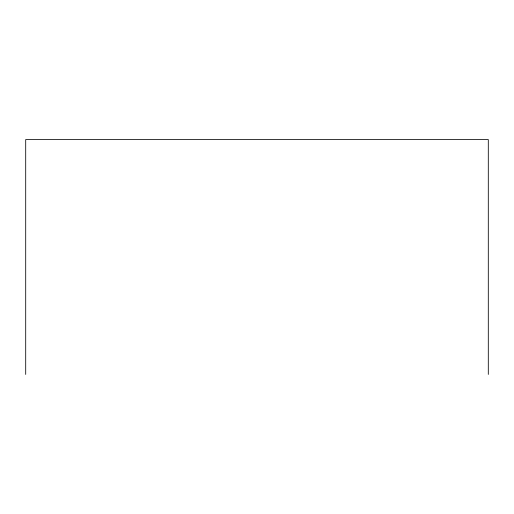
<?xml version="1.0" encoding="UTF-8"?>
<svg xmlns="http://www.w3.org/2000/svg" width="514" height="514" viewBox="0 0 514 514"><rect width="100%" height="100%" fill="white"/><g stroke="black" fill="none" stroke-linecap="round" stroke-linejoin="round"><path stroke-width="0.77" d="M488.3 374.423L488.3 139.577L25.7 139.577L25.7 374.423"/></g></svg>
